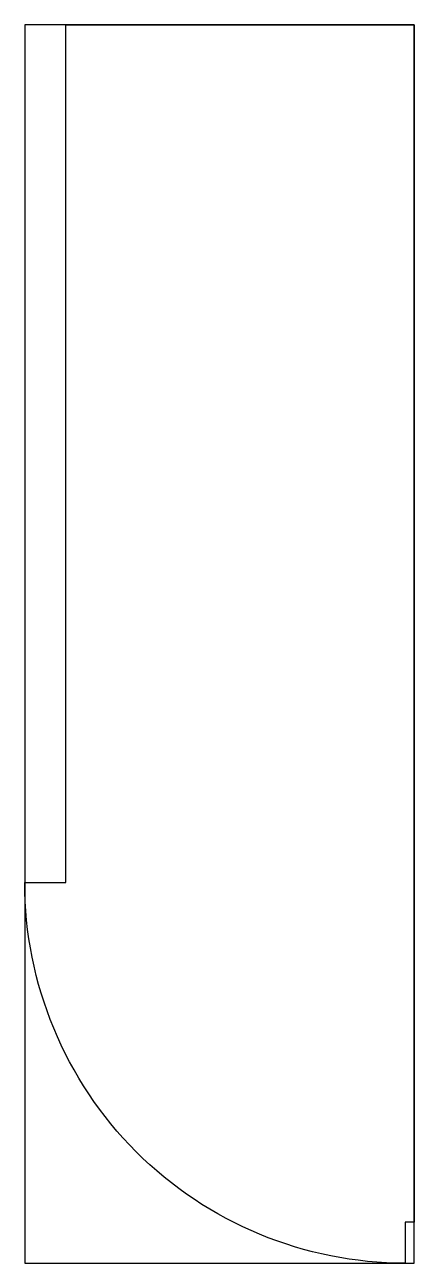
# Model space of a CAD drawing. Extents: x 0 to 152, y 0 to 482.
import ezdxf

# ---------------------------------------------------------------- set-up
doc = ezdxf.new("R2010")
doc.units = 0
doc.layers.add('OUTLINEZ16P5L', color=7, linetype='CONTINUOUS')
doc.layers.add('PART', color=7, linetype='CONTINUOUS')

msp = doc.modelspace()

# ---------------------------------------------------------------- linework, layer by layer
at = {"layer": 'OUTLINEZ16P5L'}
msp.add_lwpolyline([(151.5, 16), (148, 16), (148, 0, -0.414214), (0, 148), (16, 148), (16, 481.5), (151.5, 481.5)], format="xyb", close=True, dxfattribs=at)
at = {"layer": 'PART'}
msp.add_lwpolyline([(0, 0), (151.5, 0), (151.5, 481.5), (0, 481.5)], close=True, dxfattribs=at)

doc.saveas('drawing.dxf')
